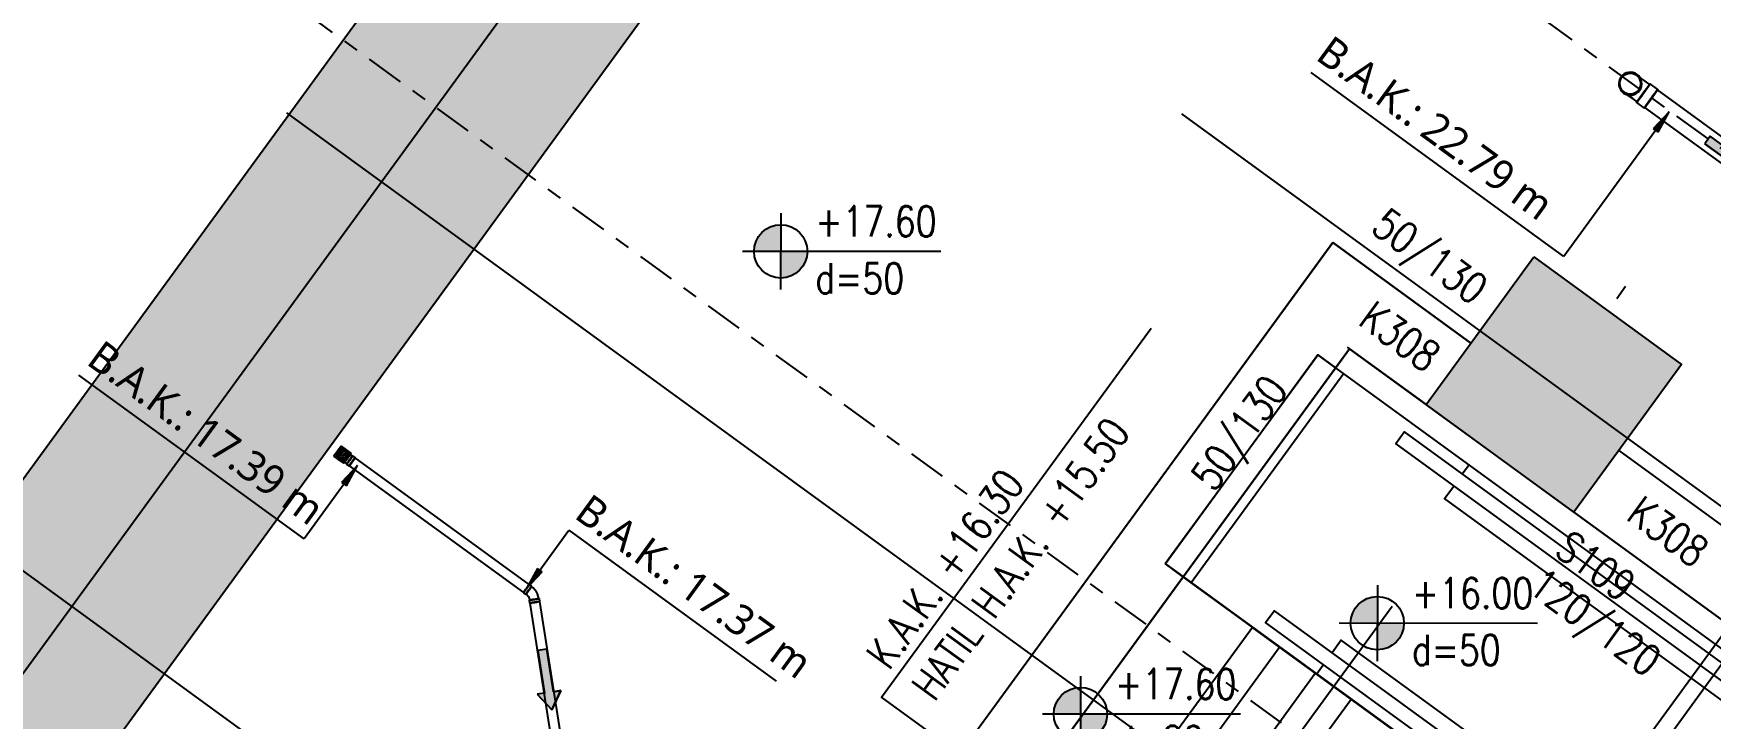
# Model space of a CAD drawing. Header units: millimetres. Extents: x 400382 to 401500, y 4543975 to 4544133.
# Drawn here: x 400757.73 to 400768.73, y 4544109.69 to 4544114.19 of the extents above; entities that cross this region are included whole.
import ezdxf
from ezdxf.enums import TextEntityAlignment as Align

# ---------------------------------------------------------------- set-up
doc = ezdxf.new("R2010")
doc.units = ezdxf.units.MM
for name, pattern in [('AKS', [3, 2.5, -0.25, 0, -0.25]), ('CENTER', [2, 1.25, -0.25, 0.25, -0.25]), ('CONTINU', [0]), ('HIDDEN', [0.375, 0.25, -0.125]), ('HIDDEN2', [4.7625, 3.175, -1.5875]), ('Hidden_2_', [6, 4, -2])]:
    doc.linetypes.add(name, pattern=pattern)
for name, color, linetype in [('aks prota', 2, 'AKS'), ('kiriş boyutu prota', 6, 'Continuous'), ('kiriş prota', 6, 'Continuous'), ('kolon prota', 1, 'Continuous'), ('kolon tarama prota', 252, 'Continuous'), ('lkolon prota', 4, 'Continuous'), ('merdiven prota', 2, 'Continuous'), ('not prota', 2, 'Continuous'), ('perde prota', 1, 'Continuous'), ('skesit prota', 7, 'Continuous'), ('st-s_level (kot)', 6, 'Continuous'), ('st-s_levelmark (kot işareti)', 4, 'Continuous'), ('st_s_ölçü', 4, 'Continuous'), ('TARAMA', 8, 'Continuous'), ('temel prota', 6, 'Continuous'), ('tkolon prota', 6, 'Continuous'), ('tnot prota', 4, 'Continuous')]:
    doc.layers.add(name, color=color, linetype=linetype)
doc.styles.add('OLCU', font='romanstw.shx')
doc.styles.add('Segoe UI Light_1', font='', dxfattribs={"height": 200})
doc.styles.add('TKIRIS', font='romanstw.shx')
doc.styles.add('tkolon', font='romanstw.shx')
doc.styles.add('TNOT', font='romanstw.shx', dxfattribs={"width": 0.8, "height": 250})
doc.styles.get('Segoe UI Light_1').set_extended_font_data('Segoe UI Light')

# ---------------------------------------------------------------- blocks, each defined once
blk = doc.blocks.new('Flow Direction - Flow Direction _25mm_-1035271-_17_70 m  ARA KAT')
at = {"layer": 'TARAMA'}
blk.add_hatch(color=256, dxfattribs=at).paths.add_polyline_path([(0, 0), (-117, -78), (-117, -30), (-400, -30), (-400, 30), (-117, 30), (-117, 78)], flags=0)
for p, q in [((-117, 30), (-400, 30)), ((-400, 30), (-400, -30)), ((-117, 30), (-400, 30)), ((-400, 30), (-400, -30)), ((0, 0), (-117, 78)), ((-117, 78), (-117, 30)), ((-117, 78), (0, 0)), ((-117, 30), (-117, 78)), ((-117, -78), (0, 0)), ((-117, -78), (0, 0)), ((-400, -30), (-117, -30)), ((-117, -30), (-400, -30)), ((-117, -30), (-117, -78)), ((-117, -30), (-117, -78))]:
    blk.add_line(p, q, dxfattribs=at)
blk = doc.blocks.new('17.60 mekanik')
at = {"layer": 'kolon tarama prota'}
for points in [[(135893.2, 65745.9), (135882.8, 65734.9), (135886, 65732.6)], [(135033.2, 65512.6), (135022.8, 65501.6), (135026, 65499.3)], [(135144.1, 65432), (135154.5, 65443), (135151.3, 65445.3)]]:
    blk.add_hatch(color=256, dxfattribs=at).paths.add_polyline_path(points, flags=0)
for p, q in [((135824.2, 65651), (135658.3, 65771.5)), ((135885.8, 65760.6), (135880.7, 65764.3)), ((135871.8, 65752.1), (135876.9, 65748.4)), ((136006.6, 65672.4), (135885.6, 65760.3)), ((135893.2, 65745.9), (135824.2, 65651)), ((135877.1, 65748.7), (135998.2, 65660.7)), ((135893.2, 65745.9), (135882.8, 65734.9)), ((135886, 65732.6), (135893.2, 65745.9)), ((135882.8, 65734.9), (135886, 65732.6)), ((134998.2, 65464.4), (134850.4, 65571.8)), ((135022.5, 65525.3), (135017.8, 65518.8)), ((135017.8, 65518.8), (135022.5, 65525.3)), ((135020.1, 65521.5), (135020.5, 65521.2)), ((135020.5, 65521.2), (135020.1, 65521.5)), ((135020.1, 65521.5), (135020.1, 65521.5)), ((135020.5, 65521.2), (135020.5, 65521.2)), ((135021.1, 65522), (135020.7, 65522.3)), ((135020.7, 65522.3), (135021.1, 65522)), ((135020.7, 65522.3), (135020.7, 65522.3)), ((135021.1, 65522), (135021.1, 65522)), ((135021.1, 65520.8), (135021.5, 65520.5)), ((135021.5, 65520.5), (135021.1, 65520.8)), ((135021.1, 65520.8), (135021.1, 65520.8)), ((135021.5, 65520.5), (135021.5, 65520.5)), ((135022.1, 65521.3), (135021.7, 65521.6)), ((135021.7, 65521.6), (135022.1, 65521.3)), ((135021.7, 65521.6), (135021.7, 65521.6)), ((135022.1, 65521.3), (135022.1, 65521.3)), ((135022.1, 65520), (135022.6, 65519.7)), ((135022.6, 65519.7), (135022.1, 65520)), ((135022.1, 65520), (135022.1, 65520)), ((135022.6, 65519.5), (135022.3, 65519)), ((135022.3, 65519), (135022.6, 65519.5)), ((135029, 65520.6), (135022.5, 65525.3)), ((135022.5, 65525.3), (135029, 65520.6)), ((135022.5, 65525.3), (135022.5, 65525.3)), ((135022.6, 65519.7), (135022.6, 65519.7)), ((135022.6, 65519.5), (135022.6, 65519.5)), ((135023.2, 65520.5), (135022.7, 65520.8)), ((135022.7, 65520.8), (135023.2, 65520.5)), ((135022.7, 65520.8), (135022.7, 65520.8)), ((135023.2, 65520.5), (135023.2, 65520.5)), ((135023.7, 65521), (135023.3, 65520.5)), ((135023.3, 65520.5), (135023.7, 65521)), ((135023.3, 65520.5), (135023.3, 65520.5)), ((135023.7, 65521), (135023.7, 65521)), ((135024.4, 65522), (135024.1, 65521.6)), ((135024.1, 65521.6), (135024.4, 65522)), ((135024.1, 65521.6), (135024.1, 65521.6)), ((135024.2, 65519.9), (135024.5, 65520.4)), ((135024.5, 65520.4), (135024.2, 65519.9)), ((135024.2, 65519.9), (135024.2, 65519.9)), ((135024.7, 65519.4), (135024.2, 65519.8)), ((135024.2, 65519.8), (135024.7, 65519.4)), ((135024.2, 65519.8), (135024.2, 65519.8)), ((135024.3, 65514.1), (135029, 65520.6)), ((135029, 65520.6), (135024.3, 65514.1)), ((135024.4, 65522), (135024.4, 65522)), ((135024.5, 65520.4), (135024.5, 65520.4)), ((135024.7, 65519.4), (135024.7, 65519.4)), ((135025.2, 65523), (135024.8, 65522.6)), ((135024.8, 65522.6), (135025.2, 65523)), ((135024.8, 65522.6), (135024.8, 65522.6)), ((135024.9, 65521), (135025.2, 65521.4)), ((135025.2, 65521.4), (135024.9, 65521)), ((135024.9, 65521), (135024.9, 65521)), ((135025.2, 65523), (135025.2, 65523)), ((135025.2, 65521.4), (135025.2, 65521.4)), ((135025.6, 65522), (135026, 65522.4)), ((135026, 65522.4), (135025.6, 65522)), ((135025.6, 65522), (135025.6, 65522)), ((135026, 65522.4), (135026, 65522.4)), ((135029, 65520.6), (135029, 65520.6)), ((135033.2, 65512.6), (134998.2, 65464.4)), ((135017.8, 65518.8), (135024.3, 65514.1)), ((135024.3, 65514.1), (135017.8, 65518.8)), ((135017.8, 65518.8), (135017.8, 65518.8)), ((135021.1, 65517.5), (135020.8, 65517)), ((135020.8, 65517), (135021.1, 65517.5)), ((135020.8, 65517), (135020.8, 65517)), ((135021.1, 65517.5), (135021.1, 65517.5)), ((135021.8, 65518.4), (135021.5, 65518)), ((135021.5, 65518), (135021.8, 65518.4)), ((135021.5, 65518), (135021.5, 65518)), ((135021.6, 65516.4), (135021.9, 65516.9)), ((135021.9, 65516.9), (135021.6, 65516.4)), ((135021.6, 65516.4), (135021.6, 65516.4)), ((135021.8, 65518.4), (135021.8, 65518.4)), ((135021.9, 65516.9), (135021.9, 65516.9)), ((135022.3, 65519), (135022.3, 65519)), ((135022.3, 65517.4), (135022.7, 65517.9)), ((135022.7, 65517.9), (135022.3, 65517.4)), ((135022.3, 65517.4), (135022.3, 65517.4)), ((135022.7, 65517.9), (135022.7, 65517.9)), ((135033.2, 65512.6), (135022.8, 65501.6)), ((135023.1, 65518.4), (135023.4, 65518.9)), ((135023.4, 65518.9), (135023.1, 65518.4)), ((135023.1, 65518.4), (135023.1, 65518.4)), ((135023.4, 65518.9), (135023.4, 65518.9)), ((135023.6, 65518.9), (135024.1, 65518.6)), ((135024.1, 65518.6), (135023.6, 65518.9)), ((135023.6, 65518.9), (135023.6, 65518.9)), ((135024.1, 65518.6), (135024.1, 65518.6)), ((135024.3, 65514.1), (135024.3, 65514.1)), ((135024.7, 65518.2), (135025.1, 65517.9)), ((135025.1, 65517.9), (135024.7, 65518.2)), ((135024.7, 65518.2), (135024.7, 65518.2)), ((135025.1, 65517.9), (135025.1, 65517.9)), ((135025.7, 65518.7), (135025.2, 65519)), ((135025.2, 65519), (135025.7, 65518.7)), ((135025.2, 65519), (135025.2, 65519)), ((135025.6, 65517.5), (135026.1, 65517.1)), ((135026.1, 65517.1), (135025.6, 65517.5)), ((135025.6, 65517.5), (135025.6, 65517.5)), ((135025.7, 65518.7), (135025.7, 65518.7)), ((135026, 65499.3), (135033.2, 65512.6)), ((135026.1, 65517.1), (135026.1, 65517.1)), ((135026.1, 65513.5), (135027.7, 65512.4)), ((135026.7, 65517.9), (135026.2, 65518.3)), ((135026.2, 65518.3), (135026.7, 65517.9)), ((135026.2, 65518.3), (135026.2, 65518.3)), ((135026.7, 65517.9), (135026.7, 65517.9)), ((135027.7, 65512.5), (135142.1, 65429.4)), ((135031.7, 65517.9), (135030.2, 65519)), ((135146, 65434.7), (135031.6, 65517.8)), ((135022.8, 65501.6), (135026, 65499.3)), ((135144.1, 65432), (135171.9, 65470.3)), ((135171.9, 65470.3), (135307.9, 65371.5)), ((135151.3, 65445.3), (135144.1, 65432)), ((135144.1, 65432), (135154.5, 65443)), ((135154.5, 65443), (135151.3, 65445.3)), ((135147.6, 65433.7), (135146.1, 65434.8)), ((135142.1, 65429.2), (135143.6, 65428.1)), ((135145.5, 65426.7), (135146.3, 65424.4)), ((135145.9, 65424.4), (135146.2, 65422.5)), ((135146.3, 65422.5), (135182.8, 65192.6)), ((135153, 65423.6), (135152.7, 65425.4)), ((135189.3, 65193.7), (135152.9, 65423.5))]:
    blk.add_line(p, q, dxfattribs=at)
at = {"layer": 'kolon tarama prota', "flags": 128}
for points in [[(135863.6, 65758.8), (135861.8, 65760.7), (135860.9, 65763), (135860.8, 65765.6), (135861.7, 65768), (135862.1, 65768.5)], [(135862.1, 65768.5), (135863.9, 65770.3), (135866.3, 65771.2), (135868.8, 65771.3), (135871.2, 65770.4), (135871.8, 65770)], [(135871.8, 65770), (135872.2, 65769.8), (135873.3, 65769), (135875, 65767.7), (135877.2, 65766.1), (135879.7, 65764.3), (135880.4, 65763.8)], [(135871.8, 65770), (135873.5, 65768.2), (135874.5, 65765.8), (135874.5, 65763.3), (135873.7, 65760.9), (135873.3, 65760.3)], [(135873.3, 65760.3), (135871.4, 65758.6), (135869.1, 65757.6), (135866.5, 65757.6), (135864.1, 65758.4), (135863.6, 65758.8)], [(135872.2, 65752.6), (135869.6, 65754.4), (135867.3, 65756.1), (135865.4, 65757.4), (135864.2, 65758.4), (135863.6, 65758.8), (135863.6, 65758.8)], [(135021.6, 65517.3), (135020.6, 65518.6), (135020.4, 65520.3), (135020.9, 65521.5)], [(135020.9, 65521.5), (135022.3, 65522.5), (135023.9, 65522.7), (135025.2, 65522.2)], [(135025.2, 65522.2), (135025.5, 65521.9), (135026.6, 65521.1), (135028.2, 65519.9), (135029.9, 65518.7)], [(135025.2, 65522.2), (135026.2, 65520.8), (135026.4, 65519.2), (135025.8, 65517.9)], [(135025.8, 65517.9), (135024.5, 65516.9), (135022.8, 65516.8), (135021.6, 65517.3)], [(135026.4, 65513.8), (135024.5, 65515.2), (135022.9, 65516.3), (135021.9, 65517.1), (135021.6, 65517.3)], [(135150.7, 65429.8), (135148.5, 65432.4), (135147.4, 65433.3)], [(135143.9, 65428.5), (135145.5, 65426.7), (135145.5, 65426.7)], [(135152.3, 65425.4), (135151.3, 65428.6), (135150.7, 65429.8)]]:
    blk.add_lwpolyline(points, dxfattribs=at)
at = {"layer": 'kolon tarama prota'}
for centre, radius, start, end in [((135867.7, 65764.4), 7.55, 144, 324), ((135867.7, 65764.4), 7.55, 144, 324), ((135867.7, 65764.4), 7.2, 144, 324), ((135867.7, 65764.4), 6.96, 144, 324), ((135867.7, 65764.4), 7.55, 324, 144), ((135867.7, 65764.4), 7.55, 324, 144), ((135867.7, 65764.4), 7.2, 324, 144), ((135867.7, 65764.4), 6.96, 324, 144), ((135023.4, 65519.7), 4, 144, 324), ((135023.4, 65519.7), 4, 144, 324), ((135023.4, 65519.7), 3.73, 151.6967, 226.3033), ((135023.4, 65519.7), 3.73, 151.6967, 226.3033), ((135023.4, 65519.7), 3.43, 144, 324), ((135023.4, 65519.7), 3.43, 144, 324), ((135023.4, 65519.7), 4, 324, 144), ((135023.4, 65519.7), 4, 324, 144), ((135023.4, 65519.7), 3.3, 144, 324), ((135023.4, 65519.7), 3.2, 152.9893, 225.0107), ((135023.4, 65519.7), 3.2, 152.9893, 225.0107), ((135023.4, 65519.7), 3, 144, 324), ((135023.4, 65519.7), 3, 144, 324), ((135023.4, 65519.7), 3.02, 144, 324), ((135023.4, 65519.7), 3.43, 324, 144), ((135023.4, 65519.7), 3.43, 324, 144), ((135023.4, 65519.7), 3.73, 61.6967, 136.3033), ((135023.4, 65519.7), 3.73, 61.6967, 136.3033), ((135023.4, 65519.7), 3.3, 324, 144), ((135022.4, 65518.4), 1.65, 54, 234), ((135023.4, 65519.7), 3.02, 324, 144), ((135023.4, 65519.7), 2.5, 144, 324), ((135023.4, 65519.7), 2.5, 144, 324), ((135023.4, 65519.7), 2.53, 155.3831, 222.6169), ((135023.4, 65519.7), 2.53, 155.3831, 222.6169), ((135023.4, 65519.7), 3, 324, 144), ((135023.4, 65519.7), 3, 324, 144), ((135023.4, 65519.7), 3.2, 62.9893, 135.0107), ((135023.4, 65519.7), 3.2, 62.9893, 135.0107), ((135023.4, 65519.7), 2.5, 324, 144), ((135023.4, 65519.7), 2.5, 324, 144), ((135023.4, 65519.7), 2, 158.4775, 219.5225), ((135023.4, 65519.7), 2, 158.4775, 219.5225), ((135023.4, 65519.7), 2.53, 65.3831, 132.6169), ((135023.4, 65519.7), 2.53, 65.3831, 132.6169), ((135023.4, 65519.7), 2, 68.4775, 129.5225), ((135023.4, 65519.7), 2, 68.4775, 129.5225), ((135023.4, 65519.7), 1.33, 166.0243, 211.9757), ((135023.4, 65519.7), 1.33, 166.0243, 211.9757), ((135023.4, 65519.7), 0.8, 182.6822, 195.3178), ((135023.4, 65519.7), 0.8, 182.6822, 195.3178), ((135023.4, 65519.7), 1.33, 76.0243, 121.9757), ((135023.4, 65519.7), 1.33, 76.0243, 121.9757), ((135023.4, 65519.7), 0.8, 92.6822, 105.3178), ((135023.4, 65519.7), 0.8, 92.6822, 105.3178), ((135024.4, 65521.1), 1.65, 234, 54), ((135023.4, 65519.7), 0.8, 2.6822, 15.3178), ((135023.4, 65519.7), 0.8, 2.6822, 15.3178), ((135023.4, 65519.7), 1.33, 346.0243, 31.9757), ((135023.4, 65519.7), 1.33, 346.0243, 31.9757), ((135023.4, 65519.7), 2, 338.4775, 39.5225), ((135023.4, 65519.7), 2, 338.4775, 39.5225), ((135023.4, 65519.7), 2.53, 335.3831, 42.6169), ((135023.4, 65519.7), 2.53, 335.3831, 42.6169), ((135023.4, 65519.7), 3.2, 332.9893, 45.0107), ((135023.4, 65519.7), 3.2, 332.9893, 45.0107), ((135023.4, 65519.7), 3.73, 331.6967, 46.3033), ((135023.4, 65519.7), 3.73, 331.6967, 46.3033), ((135023.4, 65519.7), 3.73, 241.6967, 316.3033), ((135023.4, 65519.7), 3.73, 241.6967, 316.3033), ((135023.4, 65519.7), 3.2, 242.9893, 315.0107), ((135023.4, 65519.7), 3.2, 242.9893, 315.0107), ((135023.4, 65519.7), 2.53, 245.3831, 312.6169), ((135023.4, 65519.7), 2.53, 245.3831, 312.6169), ((135023.4, 65519.7), 2, 248.4775, 309.5225), ((135023.4, 65519.7), 2, 248.4775, 309.5225), ((135023.4, 65519.7), 1.33, 256.0243, 301.9757), ((135023.4, 65519.7), 1.33, 256.0243, 301.9757), ((135023.4, 65519.7), 0.8, 272.6822, 285.3178), ((135023.4, 65519.7), 0.8, 272.6822, 285.3178)]:
    blk.add_arc(centre, radius, start, end, dxfattribs=at)
for centre, major_axis, ratio, start_param, end_param in [((135876.3, 65758.2), (4.44, 6.11), 0.010012, 4.712389, 7.853982), ((135876.3, 65758.2), (4.09, 5.63), 0.010012, 4.712389, 7.853982), ((135876.3, 65758.2), (4.44, 6.11), 0.010012, 1.570796, 4.712389), ((135876.3, 65758.2), (4.09, 5.63), 0.010012, 1.570796, 4.712389), ((135881.3, 65754.5), (4.44, 6.11), 0.010012, 1.570796, 4.712389), ((135881.3, 65754.5), (4.23, 5.82), 0.011055, 1.570796, 3.141593), ((135881.3, 65754.5), (4.23, 5.82), 0.011055, 3.141593, 4.712389), ((135881.3, 65754.5), (4.44, 6.11), 0.010012, 4.712389, 7.853982), ((135881.3, 65754.5), (4.23, 5.82), 0.011055, 0, 1.570796), ((135881.3, 65754.5), (4.23, 5.82), 0.011055, 4.712389, 6.283185), ((135028.1, 65516.3), (2.02, 2.78), 0.01, 4.712389, 7.853982), ((135028.1, 65516.3), (-2.02, -2.78), 0.01, 4.712389, 7.853982), ((135028.1, 65516.3), (-1.77, -2.44), 0.01, 4.712389, 7.853982), ((135029.7, 65515.1), (-2.02, -2.78), 0.01, 4.712389, 7.853982), ((135029.7, 65515.1), (1.94, 2.67), 0.01, 1.570796, 3.141593), ((135029.7, 65515.1), (1.94, 2.67), 0.01, 3.141593, 4.712389), ((135028.1, 65516.3), (1.77, 2.44), 0.01, 4.712389, 7.853982), ((135029.7, 65515.1), (-2.02, -2.78), 0.01, 1.570796, 4.712389), ((135029.7, 65515.1), (1.94, 2.67), 0.01, 4.712389, 6.283185), ((135029.7, 65515.1), (1.94, 2.67), 0.01, 0, 1.570796), ((135144.1, 65432), (2.02, 2.78), 0.01, 6.279013, 9.420606), ((135144.1, 65432), (2.02, 2.78), 0.01, 3.13742, 6.279013), ((135144.1, 65432), (1.94, 2.67), 0.01, 1.570796, 3.141593), ((135144.1, 65432), (1.94, 2.67), 0.01, 3.141593, 4.712389), ((135145.6, 65430.9), (2.02, 2.78), 0.01, 3.13742, 6.279013), ((135145.6, 65430.9), (2.02, 2.78), 0.01, 6.279013, 9.420606), ((135145.6, 65430.9), (1.77, 2.44), 0.01, 6.279013, 9.420606), ((135145.6, 65430.9), (1.77, 2.44), 0.01, 3.13742, 6.279013), ((135144.1, 65432), (1.94, 2.67), 0.01, 0, 1.570796), ((135144.1, 65432), (1.94, 2.67), 0.01, 4.712389, 6.283185), ((135149.3, 65424.9), (3.39, 0.54), 0.010021, 0.00412, 3.145713), ((135149.3, 65424.9), (3.39, 0.54), 0.010021, 3.145713, 6.287306), ((135149.6, 65423), (3.39, 0.54), 0.010021, 3.145713, 6.287306), ((135149.6, 65423), (3.39, 0.54), 0.010021, 0.00412, 3.145713), ((135149.3, 65424.9), (2.98, 0.47), 0.010021, 3.145713, 6.287306), ((135149.3, 65424.9), (2.98, 0.47), 0.010021, 0.00412, 3.145713), ((135149.6, 65423), (3.26, 0.52), 0.010021, 1.570796, 3.141593), ((135149.6, 65423), (3.26, 0.52), 0.010021, 3.141593, 4.712389), ((135149.6, 65423), (3.26, 0.52), 0.010021, 0, 1.570796), ((135149.6, 65423), (3.26, 0.52), 0.010021, 4.712389, 6.283185)]:
    blk.add_ellipse(centre, major_axis=major_axis, ratio=ratio, start_param=start_param, end_param=end_param, dxfattribs=at)
at = {"layer": 'kolon tarama prota', "xscale": 0.1, "yscale": 0.1, "zscale": 0.1}
for p, rotation in [((135950.8, 65704), 323.999999999999), ((135160.8, 65352.3), 279.0000000000003)]:
    blk.add_blockref('Flow Direction - Flow Direction _25mm_-1035271-_17_70 m  ARA KAT', p, dxfattribs=dict(at, rotation=rotation))
at = {"layer": 'kolon tarama prota', "char_height": 20, "attachment_point": 1, "rotation": 324, "line_spacing_factor": 1.142579, "style": 'Segoe UI Light_1'}
for s, insert, width in [('B.A.K.: 22.79 m', (135672.2, 65796.8), 212.654), ('B.A.K.: 17.39 m', (134866.2, 65595.7), 207.124), ('B.A.K.: 17.37 m', (135186.3, 65495.2), 206.621)]:
    blk.add_mtext(s, dxfattribs=dict(at, insert=insert, width=width))
blk = doc.blocks.new('yürüyen mer 2')
at = {"color": 253}
blk.add_lwpolyline([(52651, 3429.1), (52651, 3599.1)], dxfattribs=at)
at = {"layer": 'st_s_ölçü', "color": 252, "ltscale": 0.1}
blk.add_line((53451.2, 3599.1), (53451.2, 3429.1), dxfattribs=at)
for points in [[(52651, 3599.1), (53472.2, 3599.1), (53472.2, 3429.1), (52651, 3429.1)], [(53349.5, 3599.1), (53349.5, 3591.6)], [(52651, 3591.6), (53396.5, 3591.6), (53396.5, 3581.8), (52651, 3581.8)], [(52651, 3571.6), (53349.5, 3571.6), (53349.5, 3581.8)], [(52651, 3529.1), (53109.3, 3571.6), (53109.3, 3456.6), (52651, 3499.1)], [(52651, 3456.6), (53349.5, 3456.6), (53349.5, 3446.3)], [(52651, 3436.6), (53396.5, 3436.6), (53396.5, 3446.3), (52651, 3446.3)], [(53349.5, 3429.1), (53349.5, 3436.6)]]:
    blk.add_lwpolyline(points, dxfattribs=at)
blk = doc.blocks.new('PLAN_KOT')
at = {"layer": 'st-s_levelmark (kot işareti)'}
h = blk.add_hatch(color=256, dxfattribs=at)
h.paths.add_polyline_path([(0, 17.5, 0.414214), (-17.5, 0), (0, 0)])
h.paths.add_polyline_path([(17.5, 0), (0, 0), (0, -17.5, 0.414214)])
for p, q in [((0, 25), (0, -25)), ((105, 0), (-25, 0))]:
    blk.add_line(p, q, dxfattribs=at)
blk.add_circle((0, 0), 17.5, dxfattribs=at)
at = {"layer": 'st-s_level (kot)', "color": 6, "style": 'OLCU', "width": 0.8}
for tag, p in [('KOT', (22.7, 9.8)), ('DÖŞEME_KALINLIĞI', (22.7, -27.6))]:
    blk.add_attdef(tag, p, '', height=20, dxfattribs=at)

msp = doc.modelspace()

# ---------------------------------------------------------------- hatches: boundary and pattern name
at = {"layer": 'kolon tarama prota'}
h = msp.add_hatch(color=256, dxfattribs=at)
h.dxf.hatch_style = 1
h.paths.add_polyline_path([(400825.527, 4544091.908), (400771.977, 4544130.917), (400746.836, 4544096.404), (400748.048, 4544095.52), (400772.306, 4544128.822), (400822.975, 4544091.912)])
h = msp.add_hatch(color=256, dxfattribs=at)
h.dxf.hatch_style = 1
h.paths.add_polyline_path([(400767.57, 4544112.724), (400768.54, 4544112.017), (400767.834, 4544111.048), (400766.864, 4544111.754)])

# ---------------------------------------------------------------- linework, layer by layer
at = {"layer": 'aks prota', "ltscale": 10}
for p, q in [((400746.264, 4544094.345), (400773.761, 4544132.092)), ((400746.264, 4544094.345), (400773.761, 4544132.092)), ((400751.922, 4544090.224), (400779.419, 4544127.971)), ((400751.922, 4544090.224), (400779.419, 4544127.971)), ((400834.128, 4544063.498), (400758.693, 4544118.449)), ((400828.258, 4544063.505), (400756.661, 4544115.66)), ((400828.258, 4544063.505), (400756.661, 4544115.66)), ((400822.389, 4544063.512), (400754.63, 4544112.871))]:
    msp.add_line(p, q, dxfattribs=at)
at = {"layer": 'kiriş prota'}
msp.add_line((400768.854, 4544110.304), (400765.498, 4544105.697), dxfattribs=at)
at = {"layer": 'kiriş prota', "linetype": 'HIDDEN2'}
msp.add_line((400768.942, 4544110.24), (400765.586, 4544105.633), dxfattribs=at)
at = {"layer": 'kiriş prota'}
for points in [[(400762.248, 4544107.322), (400766.252, 4544112.818)], [(400766.252, 4544112.818), (400767.158, 4544112.158)], [(400763.006, 4544107.512), (400766.362, 4544112.12)], [(400766.346, 4544112.131), (400766.864, 4544111.754)], [(400768.128, 4544111.452), (400772.412, 4544108.331)], [(400767.834, 4544111.048), (400772.118, 4544107.927)], [(400772.32, 4544105.487), (400765.725, 4544110.291)]]:
    msp.add_lwpolyline(points, dxfattribs=at)
msp.add_lwpolyline([(400766.362, 4544112.12), (400765.271, 4544110.622), (400765.725, 4544110.291), (400764.547, 4544108.675), (400764.093, 4544109.005), (400763.006, 4544107.513), (400770.055, 4544102.378), (400773.411, 4544106.985)], close=True, dxfattribs=at)
at = {"layer": 'kolon prota', "color": 1}
msp.add_lwpolyline([(400767.57, 4544112.724), (400768.54, 4544112.017), (400767.834, 4544111.048), (400766.864, 4544111.754)], close=True, dxfattribs=at)
at = {"layer": 'merdiven prota', "linetype": 'HIDDEN', "ltscale": 10}
for points in [[(400766.272, 4544111.996), (400766.155, 4544112.081), (400765.153, 4544110.708), (400765.271, 4544110.622)], [(400764.724, 4544108.543), (400765.901, 4544110.16)], [(400764.96, 4544108.374), (400766.137, 4544109.991)], [(400765.194, 4544108.203), (400766.372, 4544109.82)]]:
    msp.add_lwpolyline(points, dxfattribs=at)
at = {"layer": 'not prota', "ltscale": 0.1}
msp.add_lwpolyline([(400763.805, 4544109.459), (400763.293, 4544109.832), (400765.06, 4544112.257)], dxfattribs=at)
at = {"layer": 'perde prota'}
msp.add_lwpolyline([(400825.527, 4544091.908), (400771.977, 4544130.917), (400746.836, 4544096.404), (400748.049, 4544095.521), (400772.306, 4544128.822), (400822.975, 4544091.912)], close=True, dxfattribs=at)
at = {"layer": 'skesit prota', "linetype": 'CENTER', "ltscale": 0.2}
for points in [[(400758.282, 4544121.096), (400795.013, 4544094.34)], [(400755.487, 4544117.26), (400803.763, 4544082.093)], [(400755.487, 4544117.26), (400803.763, 4544082.093)]]:
    msp.add_lwpolyline(points, dxfattribs=at)
at = {"layer": 'temel prota', "color": 5, "linetype": 'Hidden_2_'}
for points in [[(400767.158, 4544112.158), (400766.252, 4544112.818), (400762.248, 4544107.322), (400763.154, 4544106.662)], [(400766.864, 4544111.754), (400766.362, 4544112.12), (400762.947, 4544107.432), (400763.449, 4544107.066)]]:
    msp.add_lwpolyline(points, dxfattribs=at)

# ---------------------------------------------------------------- block references
at = {"layer": 'merdiven prota', "xscale": 0.01, "yscale": 0.01, "zscale": 0.01, "rotation": 359.9284577011093}
msp.add_blockref('17.60 mekanik', (399408.706, 4543457.914), dxfattribs=at)
at = {"layer": 'st-s_level (kot)', "linetype": 'CONTINU', "ltscale": 0.1, "xscale": 0.01, "yscale": 0.01, "zscale": 0.01, "rotation": 359.9284577011093}
for p, values in [((400762.631, 4544112.76), {'KOT': '+17.60', 'DÖŞEME_KALINLIĞI': 'd=50'}), ((400766.544, 4544110.319), {'KOT': '+16.00', 'DÖŞEME_KALINLIĞI': 'd=50'}), ((400764.597, 4544109.722), {'KOT': '+17.60', 'DÖŞEME_KALINLIĞI': 'd=20'})]:
    msp.add_blockref('PLAN_KOT', p, dxfattribs=at).add_auto_attribs(values)
at = {"layer": 'st_s_ölçü', "linetype": 'CONTINU', "xscale": -0.009999999999999997, "yscale": 0.01, "zscale": 0.01, "rotation": 323.9284577011256}
msp.add_blockref('yürüyen mer 2', (401177.17, 4543768.149), dxfattribs=at)

# ---------------------------------------------------------------- texts
at = {"layer": 'kiriş boyutu prota', "ltscale": 0.05, "style": 'TKIRIS', "width": 0.8}
for rotation, p in [(323.9285, (400767.228, 4544112.482)), (53.9285, (400765.885, 4544111.907))]:
    msp.add_text('50/130', height=0.2, rotation=rotation, dxfattribs=at).set_placement(p, align=Align.MIDDLE_RIGHT)
at = {"layer": 'kiriş prota', "ltscale": 0.05, "style": 'TKIRIS', "width": 0.8}
for p in [(400766.469, 4544112.366), (400768.227, 4544111.085)]:
    msp.add_text('K308', height=0.2, rotation=323.9285, dxfattribs=at).set_placement(p, align=Align.MIDDLE_LEFT)
at = {"layer": 'lkolon prota', "style": 'tkolon', "width": 0.8}
msp.add_text('120/120', height=0.2, rotation=323.9285, dxfattribs=at).set_placement((400767.52, 4544110.532))
at = {"layer": 'tkolon prota', "style": 'tkolon', "width": 0.8}
msp.add_text('S109', height=0.2, rotation=323.9285, dxfattribs=at).set_placement((400767.697, 4544110.774))
at = {"layer": 'tnot prota', "style": 'TNOT', "width": 0.8}
for s, p in [('HATIL H.A.K. +15.50', (400763.558, 4544109.855)), (' K.A.K. +16.30', (400763.196, 4544109.972))]:
    msp.add_text(s, height=0.2, rotation=53.9285, dxfattribs=at).set_placement(p, align=Align.MIDDLE_LEFT)

doc.saveas('drawing.dxf')
